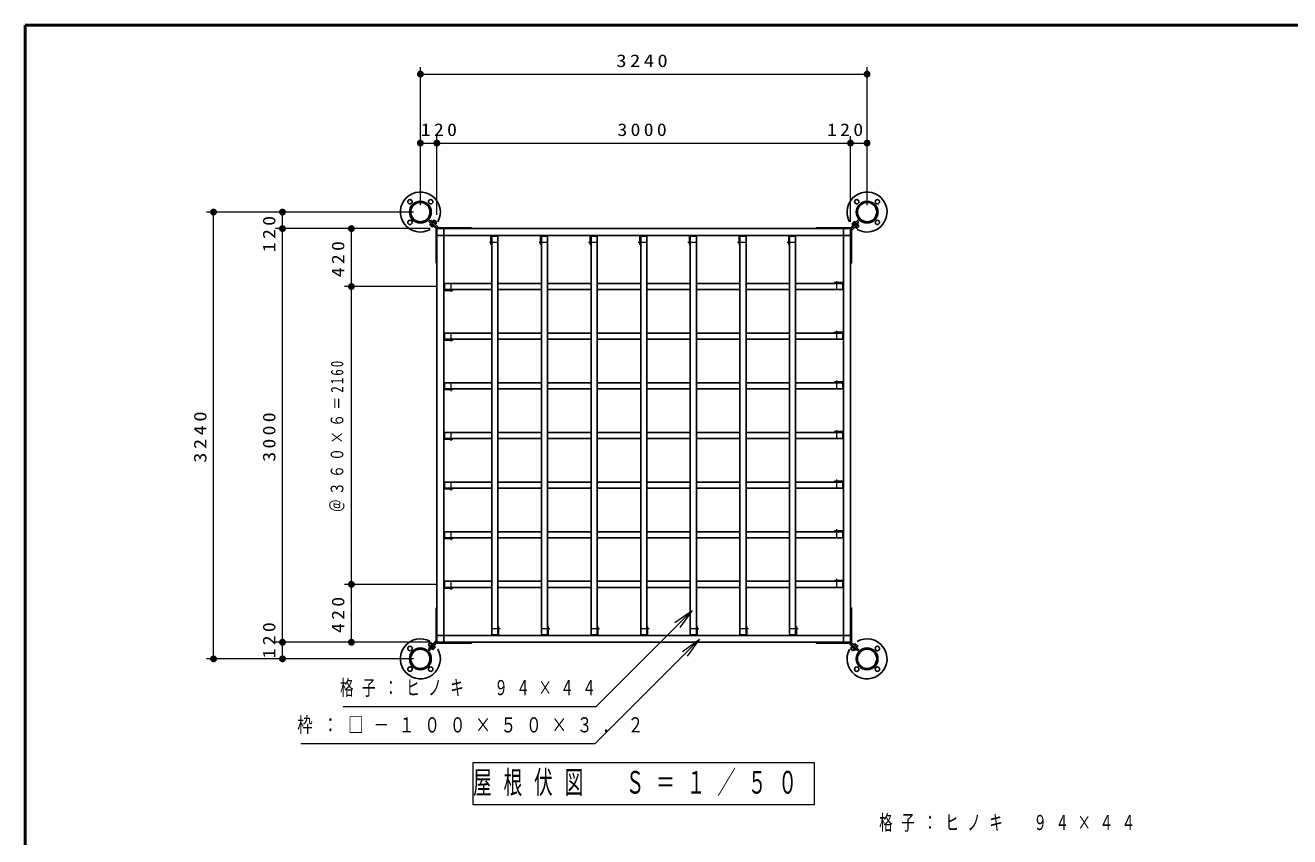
# Model space of a CAD drawing. Units: millimetres on the paper, scale 1:50. Extents: x -365 to 10, y -38 to 257.
# Drawn here: x -365 to -181.6, y 139.3 to 257 of the extents above; entities that cross this region are included whole.
import ezdxf

# ---------------------------------------------------------------- set-up
doc = ezdxf.new("R2010")
doc.units = ezdxf.units.MM
doc.linetypes.add('USER2', pattern=[6, 3, -1, 1, -1])
doc.layers.add('LY_1', color=7, linetype='Continuous', lineweight=13)
doc.layers.add('LY_2', color=7, linetype='Continuous', lineweight=13)
doc.styles.add('ＭＳ ゴシック', font='')
doc.styles.get('ＭＳ ゴシック').set_extended_font_data('MS Gothic')

# ---------------------------------------------------------------- blocks, each defined once
blk = doc.blocks.new('filled_dot')
at = {"color": 0, "linetype": 'Continuous', "lineweight": -2, "const_width": 1.25}
blk.add_lwpolyline([(-0.625, 0, 1), (0.625, 0, 1)], format="xyb", close=True, dxfattribs=at)

msp = doc.modelspace()

# ---------------------------------------------------------------- linework, layer by layer
at = {"layer": 'LY_1'}
for p, q in [((-307.691, 230.914), (-307.691, 250.914)), ((-307.691, 249.914), (-242.891, 249.914)), ((-242.891, 230.914), (-242.891, 250.914)), ((-305.291, 229.495), (-305.291, 240.914)), ((-245.291, 228.514), (-245.291, 240.914)), ((-307.691, 239.914), (-301.801, 239.914)), ((-305.291, 239.914), (-245.291, 239.914)), ((-248.811, 239.914), (-242.891, 239.914)), ((-308.691, 229.914), (-338.691, 229.914)), ((-337.691, 165.114), (-337.691, 229.914)), ((-327.691, 223.993), (-327.691, 229.914)), ((-307.272, 227.514), (-328.691, 227.514)), ((-327.691, 167.514), (-327.691, 227.514)), ((-306.291, 227.514), (-318.691, 227.514)), ((-317.691, 219.114), (-317.691, 227.514)), ((-305.191, 219.114), (-318.691, 219.114)), ((-317.691, 175.914), (-317.691, 219.114)), ((-305.191, 175.914), (-318.691, 175.914)), ((-317.691, 167.514), (-317.691, 175.914)), ((-327.691, 165.114), (-327.691, 171.003)), ((-270.754, 170.359), (-268.279, 172.127)), ((-268.279, 172.127), (-270.4, 170.005)), ((-268.279, 172.127), (-270.047, 169.652)), ((-307.272, 167.514), (-328.691, 167.514)), ((-306.291, 167.514), (-318.691, 167.514)), ((-269.687, 166.197), (-267.214, 167.967)), ((-267.214, 167.967), (-269.333, 165.843)), ((-267.214, 167.967), (-268.979, 165.49)), ((-308.691, 165.114), (-338.691, 165.114)), ((-300.069, 150.042), (-300.069, 143.986)), ((-250.513, 150.042), (-300.069, 150.042)), ((-250.513, 143.986), (-250.513, 150.042)), ((-300.069, 143.986), (-250.513, 143.986))]:
    msp.add_line(p, q, dxfattribs=at)
at = {"layer": 'LY_1', "lineweight": 25}
for p, q in [((-306.639, 228.734), (-305.567, 227.662)), ((-306.512, 228.862), (-305.283, 227.634)), ((-306.234, 228.239), (-306.375, 228.098)), ((-305.979, 227.702), (-306.375, 228.098)), ((-306.149, 228.154), (-306.291, 228.013)), ((-306.203, 228.298), (-306.248, 228.253)), ((-305.824, 227.829), (-306.248, 228.253)), ((-306.217, 228.567), (-306.09, 228.694)), ((-306.09, 228.694), (-305.029, 227.634)), ((-305.923, 227.928), (-306.064, 227.786)), ((-305.838, 227.843), (-305.979, 227.702)), ((-305.948, 228.553), (-305.903, 228.598)), ((-305.479, 228.174), (-305.903, 228.598)), ((-305.889, 228.584), (-305.705, 228.768)), ((-305.779, 227.874), (-305.824, 227.829)), ((-305.804, 228.499), (-305.584, 228.72)), ((-305.309, 228.372), (-305.705, 228.768)), ((-305.357, 228.494), (-305.584, 228.72)), ((-305.578, 228.273), (-305.357, 228.494)), ((-305.567, 227.662), (-305.439, 227.789)), ((-305.524, 228.129), (-305.479, 228.174)), ((-305.493, 228.188), (-305.309, 228.372)), ((-305.411, 222.514), (-305.411, 227.454)), ((-305.291, 222.514), (-305.291, 227.454)), ((-300.291, 227.634), (-305.231, 227.634)), ((-300.291, 227.514), (-305.231, 227.514)), ((-304.291, 227.514), (-304.291, 167.514)), ((-247.891, 227.514), (-302.691, 227.514)), ((-300.291, 227.634), (-300.291, 227.514)), ((-250.291, 227.514), (-250.291, 227.634)), ((-250.291, 227.634), (-245.351, 227.634)), ((-250.291, 227.514), (-245.351, 227.514)), ((-246.291, 167.514), (-246.291, 227.514)), ((-245.291, 222.514), (-245.291, 227.454)), ((-243.943, 228.734), (-245.171, 227.506)), ((-244.11, 228.313), (-245.171, 227.252)), ((-245.171, 222.514), (-245.171, 227.454)), ((-244.07, 228.862), (-245.142, 227.789)), ((-245.142, 227.789), (-245.015, 227.662)), ((-245.103, 228.202), (-244.707, 228.598)), ((-244.961, 228.061), (-245.103, 228.202)), ((-244.876, 228.146), (-245.018, 228.287)), ((-244.975, 228.047), (-244.551, 228.471)), ((-244.93, 228.001), (-244.975, 228.047)), ((-244.65, 228.372), (-244.792, 228.513)), ((-244.565, 228.457), (-244.707, 228.598)), ((-244.676, 227.747), (-244.63, 227.702)), ((-244.63, 227.702), (-244.206, 228.126)), ((-244.616, 227.716), (-244.432, 227.532)), ((-244.506, 228.426), (-244.551, 228.471)), ((-244.531, 227.801), (-244.311, 227.58)), ((-244.432, 227.532), (-244.036, 227.928)), ((-244.311, 227.58), (-244.084, 227.806)), ((-244.305, 228.027), (-244.084, 227.806)), ((-244.251, 228.171), (-244.206, 228.126)), ((-244.237, 228.44), (-244.11, 228.313)), ((-244.22, 228.112), (-244.036, 227.928)), ((-245.291, 226.514), (-305.291, 226.514)), ((-297.451, 226.514), (-297.451, 225.214)), ((-297.331, 226.414), (-296.451, 226.414)), ((-297.331, 197.514), (-297.331, 226.414)), ((-296.451, 197.514), (-296.451, 226.414)), ((-290.251, 226.514), (-290.251, 225.214)), ((-290.131, 226.414), (-289.251, 226.414)), ((-290.131, 197.514), (-290.131, 226.414)), ((-289.251, 197.514), (-289.251, 226.414)), ((-283.051, 226.514), (-283.051, 225.214)), ((-282.931, 226.414), (-282.051, 226.414)), ((-282.931, 197.514), (-282.931, 226.414)), ((-282.051, 197.514), (-282.051, 226.414)), ((-275.851, 226.514), (-275.851, 225.214)), ((-275.731, 226.414), (-275.291, 226.414)), ((-275.731, 197.514), (-275.731, 226.414)), ((-274.851, 226.414), (-275.291, 226.414)), ((-274.851, 197.514), (-274.851, 226.414)), ((-268.651, 226.514), (-268.651, 225.214)), ((-267.651, 226.414), (-268.531, 226.414)), ((-268.531, 197.514), (-268.531, 226.414)), ((-267.651, 197.514), (-267.651, 226.414)), ((-261.451, 226.514), (-261.451, 225.214)), ((-260.451, 226.414), (-261.331, 226.414)), ((-261.331, 197.514), (-261.331, 226.414)), ((-260.451, 197.514), (-260.451, 226.414)), ((-254.251, 226.514), (-254.251, 225.214)), ((-253.251, 226.414), (-254.131, 226.414)), ((-254.131, 197.514), (-254.131, 226.414)), ((-253.251, 197.514), (-253.251, 226.414)), ((-305.291, 224.914), (-305.291, 170.114)), ((-297.451, 225.214), (-297.331, 225.214)), ((-290.251, 225.214), (-290.131, 225.214)), ((-283.051, 225.214), (-282.931, 225.214)), ((-275.851, 225.214), (-275.731, 225.214)), ((-268.651, 225.214), (-268.531, 225.214)), ((-261.451, 225.214), (-261.331, 225.214)), ((-254.251, 225.214), (-254.131, 225.214)), ((-245.291, 170.114), (-245.291, 224.914)), ((-305.291, 222.514), (-305.411, 222.514)), ((-245.171, 222.514), (-245.291, 222.514)), ((-304.291, 218.554), (-302.991, 218.554)), ((-297.331, 219.554), (-304.191, 219.554)), ((-304.191, 219.554), (-304.191, 218.674)), ((-297.331, 218.674), (-304.191, 218.674)), ((-302.991, 218.554), (-302.991, 218.674)), ((-290.131, 219.554), (-296.451, 219.554)), ((-290.131, 218.674), (-296.451, 218.674)), ((-282.931, 219.554), (-289.251, 219.554)), ((-282.931, 218.674), (-289.251, 218.674)), ((-275.731, 219.554), (-282.051, 219.554)), ((-275.731, 218.674), (-282.051, 218.674)), ((-274.851, 219.554), (-268.531, 219.554)), ((-274.851, 218.674), (-268.531, 218.674)), ((-267.651, 219.554), (-261.331, 219.554)), ((-267.651, 218.674), (-261.331, 218.674)), ((-260.451, 219.554), (-254.131, 219.554)), ((-260.451, 218.674), (-254.131, 218.674)), ((-253.251, 219.554), (-246.391, 219.554)), ((-253.251, 218.674), (-246.391, 218.674)), ((-247.591, 219.674), (-247.591, 219.554)), ((-246.291, 219.674), (-247.591, 219.674)), ((-246.391, 219.554), (-246.391, 218.674)), ((-304.291, 211.354), (-302.991, 211.354)), ((-297.331, 212.354), (-304.191, 212.354)), ((-304.191, 212.354), (-304.191, 211.474)), ((-297.331, 211.474), (-304.191, 211.474)), ((-302.991, 211.354), (-302.991, 211.474)), ((-290.131, 212.354), (-296.451, 212.354)), ((-290.131, 211.474), (-296.451, 211.474)), ((-282.931, 212.354), (-289.251, 212.354)), ((-282.931, 211.474), (-289.251, 211.474)), ((-275.731, 212.354), (-282.051, 212.354)), ((-275.731, 211.474), (-282.051, 211.474)), ((-274.851, 212.354), (-268.531, 212.354)), ((-274.851, 211.474), (-268.531, 211.474)), ((-267.651, 212.354), (-261.331, 212.354)), ((-267.651, 211.474), (-261.331, 211.474)), ((-260.451, 212.354), (-254.131, 212.354)), ((-260.451, 211.474), (-254.131, 211.474)), ((-253.251, 212.354), (-246.391, 212.354)), ((-253.251, 211.474), (-246.391, 211.474)), ((-247.591, 212.474), (-247.591, 212.354)), ((-246.291, 212.474), (-247.591, 212.474)), ((-246.391, 212.354), (-246.391, 211.474)), ((-304.291, 204.154), (-302.991, 204.154)), ((-297.331, 205.154), (-304.191, 205.154)), ((-304.191, 205.154), (-304.191, 204.274)), ((-297.331, 204.274), (-304.191, 204.274)), ((-302.991, 204.154), (-302.991, 204.274)), ((-290.131, 205.154), (-296.451, 205.154)), ((-290.131, 204.274), (-296.451, 204.274)), ((-282.931, 205.154), (-289.251, 205.154)), ((-282.931, 204.274), (-289.251, 204.274)), ((-275.731, 205.154), (-282.051, 205.154)), ((-275.731, 204.274), (-282.051, 204.274)), ((-274.851, 205.154), (-268.531, 205.154)), ((-274.851, 204.274), (-268.531, 204.274)), ((-267.651, 205.154), (-261.331, 205.154)), ((-267.651, 204.274), (-261.331, 204.274)), ((-260.451, 205.154), (-254.131, 205.154)), ((-260.451, 204.274), (-254.131, 204.274)), ((-253.251, 205.154), (-246.391, 205.154)), ((-253.251, 204.274), (-246.391, 204.274)), ((-247.591, 205.274), (-247.591, 205.154)), ((-246.291, 205.274), (-247.591, 205.274)), ((-246.391, 205.154), (-246.391, 204.274)), ((-304.291, 196.954), (-302.991, 196.954)), ((-297.331, 197.954), (-304.191, 197.954)), ((-304.191, 197.954), (-304.191, 197.514)), ((-304.191, 197.074), (-304.191, 197.514)), ((-297.331, 197.074), (-304.191, 197.074)), ((-302.991, 196.954), (-302.991, 197.074)), ((-297.331, 197.514), (-297.331, 168.614)), ((-290.131, 197.954), (-296.451, 197.954)), ((-296.451, 197.514), (-296.451, 168.614)), ((-290.131, 197.074), (-296.451, 197.074)), ((-290.131, 197.514), (-290.131, 168.614)), ((-282.931, 197.954), (-289.251, 197.954)), ((-289.251, 197.514), (-289.251, 168.614)), ((-282.931, 197.074), (-289.251, 197.074)), ((-282.931, 197.514), (-282.931, 168.614)), ((-275.731, 197.954), (-282.051, 197.954)), ((-282.051, 197.514), (-282.051, 168.614)), ((-275.731, 197.074), (-282.051, 197.074)), ((-275.731, 197.514), (-275.731, 168.614)), ((-274.851, 197.954), (-268.531, 197.954)), ((-274.851, 197.514), (-274.851, 168.614)), ((-274.851, 197.074), (-268.531, 197.074)), ((-268.531, 197.514), (-268.531, 168.614)), ((-267.651, 197.954), (-261.331, 197.954)), ((-267.651, 197.514), (-267.651, 168.614)), ((-267.651, 197.074), (-261.331, 197.074)), ((-261.331, 197.514), (-261.331, 168.614)), ((-260.451, 197.954), (-254.131, 197.954)), ((-260.451, 197.514), (-260.451, 168.614)), ((-260.451, 197.074), (-254.131, 197.074)), ((-254.131, 197.514), (-254.131, 168.614)), ((-253.251, 197.954), (-246.391, 197.954)), ((-253.251, 197.514), (-253.251, 168.614)), ((-253.251, 197.074), (-246.391, 197.074)), ((-247.591, 198.074), (-247.591, 197.954)), ((-246.291, 198.074), (-247.591, 198.074)), ((-246.391, 197.954), (-246.391, 197.514)), ((-246.391, 197.074), (-246.391, 197.514)), ((-247.591, 190.874), (-247.591, 190.754)), ((-246.291, 190.874), (-247.591, 190.874)), ((-304.291, 189.754), (-302.991, 189.754)), ((-297.331, 190.754), (-304.191, 190.754)), ((-304.191, 189.874), (-304.191, 190.754)), ((-297.331, 189.874), (-304.191, 189.874)), ((-302.991, 189.754), (-302.991, 189.874)), ((-290.131, 190.754), (-296.451, 190.754)), ((-290.131, 189.874), (-296.451, 189.874)), ((-282.931, 190.754), (-289.251, 190.754)), ((-282.931, 189.874), (-289.251, 189.874)), ((-275.731, 190.754), (-282.051, 190.754)), ((-275.731, 189.874), (-282.051, 189.874)), ((-274.851, 190.754), (-268.531, 190.754)), ((-274.851, 189.874), (-268.531, 189.874)), ((-267.651, 190.754), (-261.331, 190.754)), ((-267.651, 189.874), (-261.331, 189.874)), ((-260.451, 190.754), (-254.131, 190.754)), ((-260.451, 189.874), (-254.131, 189.874)), ((-253.251, 190.754), (-246.391, 190.754)), ((-253.251, 189.874), (-246.391, 189.874)), ((-246.391, 189.874), (-246.391, 190.754)), ((-297.331, 183.554), (-304.191, 183.554)), ((-304.191, 182.674), (-304.191, 183.554)), ((-290.131, 183.554), (-296.451, 183.554)), ((-282.931, 183.554), (-289.251, 183.554)), ((-275.731, 183.554), (-282.051, 183.554)), ((-274.851, 183.554), (-268.531, 183.554)), ((-267.651, 183.554), (-261.331, 183.554)), ((-260.451, 183.554), (-254.131, 183.554)), ((-253.251, 183.554), (-246.391, 183.554)), ((-247.591, 183.674), (-247.591, 183.554)), ((-246.291, 183.674), (-247.591, 183.674)), ((-246.391, 182.674), (-246.391, 183.554)), ((-304.291, 182.554), (-302.991, 182.554)), ((-297.331, 182.674), (-304.191, 182.674)), ((-302.991, 182.554), (-302.991, 182.674)), ((-290.131, 182.674), (-296.451, 182.674)), ((-282.931, 182.674), (-289.251, 182.674)), ((-275.731, 182.674), (-282.051, 182.674)), ((-274.851, 182.674), (-268.531, 182.674)), ((-267.651, 182.674), (-261.331, 182.674)), ((-260.451, 182.674), (-254.131, 182.674)), ((-253.251, 182.674), (-246.391, 182.674)), ((-297.331, 176.354), (-304.191, 176.354)), ((-304.191, 175.474), (-304.191, 176.354)), ((-290.131, 176.354), (-296.451, 176.354)), ((-282.931, 176.354), (-289.251, 176.354)), ((-275.731, 176.354), (-282.051, 176.354)), ((-274.851, 176.354), (-268.531, 176.354)), ((-267.651, 176.354), (-261.331, 176.354)), ((-260.451, 176.354), (-254.131, 176.354)), ((-253.251, 176.354), (-246.391, 176.354)), ((-247.591, 176.474), (-247.591, 176.354)), ((-246.291, 176.474), (-247.591, 176.474)), ((-246.391, 175.474), (-246.391, 176.354)), ((-304.291, 175.354), (-302.991, 175.354)), ((-297.331, 175.474), (-304.191, 175.474)), ((-302.991, 175.354), (-302.991, 175.474)), ((-290.131, 175.474), (-296.451, 175.474)), ((-282.931, 175.474), (-289.251, 175.474)), ((-275.731, 175.474), (-282.051, 175.474)), ((-274.851, 175.474), (-268.531, 175.474)), ((-267.651, 175.474), (-261.331, 175.474)), ((-260.451, 175.474), (-254.131, 175.474)), ((-253.251, 175.474), (-246.391, 175.474)), ((-305.411, 172.514), (-305.291, 172.514)), ((-305.411, 172.514), (-305.411, 167.574)), ((-305.291, 172.514), (-305.291, 167.574)), ((-245.291, 172.514), (-245.171, 172.514)), ((-245.291, 172.514), (-245.291, 167.574)), ((-245.171, 172.514), (-245.171, 167.574)), ((-296.331, 169.814), (-296.451, 169.814)), ((-296.331, 168.514), (-296.331, 169.814)), ((-289.131, 169.814), (-289.251, 169.814)), ((-289.131, 168.514), (-289.131, 169.814)), ((-281.931, 169.814), (-282.051, 169.814)), ((-281.931, 168.514), (-281.931, 169.814)), ((-274.731, 169.814), (-274.851, 169.814)), ((-274.731, 168.514), (-274.731, 169.814)), ((-267.531, 169.814), (-267.651, 169.814)), ((-267.531, 168.514), (-267.531, 169.814)), ((-260.331, 169.814), (-260.451, 169.814)), ((-260.331, 168.514), (-260.331, 169.814)), ((-253.131, 169.814), (-253.251, 169.814)), ((-253.131, 168.514), (-253.131, 169.814)), ((-306.639, 166.293), (-305.411, 167.521)), ((-306.149, 167.495), (-306.545, 167.099)), ((-306.361, 166.915), (-306.545, 167.099)), ((-306.512, 166.165), (-305.439, 167.238)), ((-306.271, 167.447), (-306.497, 167.221)), ((-306.276, 167), (-306.497, 167.221)), ((-306.472, 166.715), (-305.411, 167.775)), ((-305.951, 167.325), (-306.375, 166.901)), ((-306.05, 167.226), (-306.271, 167.447)), ((-305.965, 167.311), (-306.149, 167.495)), ((-305.606, 166.98), (-306.03, 166.556)), ((-305.906, 167.28), (-305.951, 167.325)), ((-305.651, 167.026), (-305.606, 166.98)), ((-305.62, 166.966), (-305.479, 166.825)), ((-305.439, 167.238), (-305.567, 167.365)), ((-305.291, 168.514), (-245.291, 168.514)), ((-300.291, 167.514), (-305.231, 167.514)), ((-300.291, 167.394), (-305.231, 167.394)), ((-302.691, 167.514), (-247.891, 167.514)), ((-300.291, 167.514), (-300.291, 167.394)), ((-297.331, 168.614), (-296.451, 168.614)), ((-290.131, 168.614), (-289.251, 168.614)), ((-282.931, 168.614), (-282.051, 168.614)), ((-275.731, 168.614), (-275.291, 168.614)), ((-274.851, 168.614), (-275.291, 168.614)), ((-267.651, 168.614), (-268.531, 168.614)), ((-260.451, 168.614), (-261.331, 168.614)), ((-253.251, 168.614), (-254.131, 168.614)), ((-250.291, 167.394), (-250.291, 167.514)), ((-250.291, 167.514), (-245.351, 167.514)), ((-250.291, 167.394), (-245.351, 167.394)), ((-244.492, 166.333), (-245.553, 167.394)), ((-244.07, 166.165), (-245.298, 167.394)), ((-245.015, 167.365), (-245.142, 167.238)), ((-243.943, 166.293), (-245.015, 167.365)), ((-244.803, 167.153), (-244.758, 167.198)), ((-244.758, 167.198), (-244.333, 166.774)), ((-244.743, 167.184), (-244.602, 167.325)), ((-244.659, 167.099), (-244.517, 167.241)), ((-244.602, 167.325), (-244.206, 166.929)), ((-244.432, 166.873), (-244.291, 167.014)), ((-244.347, 166.788), (-244.206, 166.929)), ((-306.344, 166.587), (-306.472, 166.715)), ((-306.33, 166.856), (-306.375, 166.901)), ((-306.076, 166.601), (-306.03, 166.556)), ((-306.016, 166.57), (-305.875, 166.429)), ((-305.931, 166.655), (-305.79, 166.514)), ((-305.479, 166.825), (-305.875, 166.429)), ((-305.705, 166.881), (-305.564, 166.74)), ((-245.089, 166.839), (-245.272, 166.655)), ((-245.272, 166.655), (-244.876, 166.259)), ((-245.004, 166.754), (-245.224, 166.534)), ((-245.224, 166.534), (-244.998, 166.307)), ((-245.057, 166.898), (-245.103, 166.853)), ((-245.103, 166.853), (-244.678, 166.429)), ((-244.777, 166.528), (-244.998, 166.307)), ((-244.693, 166.443), (-244.876, 166.259)), ((-244.633, 166.474), (-244.678, 166.429)), ((-244.364, 166.46), (-244.492, 166.333)), ((-244.379, 166.729), (-244.333, 166.774))]:
    msp.add_line(p, q, dxfattribs=at)
at = {"layer": 'LY_1', "linetype": 'USER2'}
for p, q in [((-296.451, 225.514), (-297.677, 225.514)), ((-289.251, 225.514), (-290.477, 225.514)), ((-282.051, 225.514), (-283.277, 225.514)), ((-274.851, 225.514), (-276.077, 225.514)), ((-267.651, 225.514), (-268.877, 225.514)), ((-260.451, 225.514), (-261.677, 225.514)), ((-253.251, 225.514), (-254.477, 225.514)), ((-303.291, 219.554), (-303.291, 218.327)), ((-247.291, 218.674), (-247.291, 219.9)), ((-303.291, 212.354), (-303.291, 211.127)), ((-247.291, 211.474), (-247.291, 212.7)), ((-247.291, 204.274), (-247.291, 205.5)), ((-303.291, 205.154), (-303.291, 203.927)), ((-247.291, 197.074), (-247.291, 198.3)), ((-303.291, 197.954), (-303.291, 196.727)), ((-247.291, 189.874), (-247.291, 191.1)), ((-303.291, 190.754), (-303.291, 189.527)), ((-303.291, 183.554), (-303.291, 182.327)), ((-247.291, 182.674), (-247.291, 183.9)), ((-303.291, 176.354), (-303.291, 175.127)), ((-247.291, 175.474), (-247.291, 176.7)), ((-297.331, 169.514), (-296.105, 169.514)), ((-290.131, 169.514), (-288.905, 169.514)), ((-282.931, 169.514), (-281.705, 169.514)), ((-275.731, 169.514), (-274.505, 169.514)), ((-268.531, 169.514), (-267.305, 169.514)), ((-261.331, 169.514), (-260.105, 169.514)), ((-254.131, 169.514), (-252.905, 169.514))]:
    msp.add_line(p, q, dxfattribs=at)
at = {"layer": 'LY_1'}
for points in [[(-268.279, 172.127), (-282.242, 158.163), (-318.892, 158.163)], [(-267.214, 167.967), (-282.381, 152.765), (-325.03, 152.765)]]:
    msp.add_lwpolyline(points, dxfattribs=at)
at = {"layer": 'LY_1', "lineweight": 25}
for centre, radius in [((-309.191, 231.414), 0.32), ((-307.691, 229.914), 1.58), ((-307.691, 229.914), 1.398), ((-306.191, 231.414), 0.32), ((-244.391, 231.414), 0.32), ((-242.891, 229.914), 1.58), ((-242.891, 229.914), 1.398), ((-241.391, 231.414), 0.32), ((-309.191, 228.414), 0.32), ((-241.391, 228.414), 0.32), ((-309.191, 166.614), 0.32), ((-241.391, 166.614), 0.32), ((-307.691, 165.114), 1.58), ((-307.691, 165.114), 1.398), ((-242.891, 165.114), 1.58), ((-242.891, 165.114), 1.398), ((-309.191, 163.614), 0.32), ((-306.191, 163.614), 0.32), ((-244.391, 163.614), 0.32), ((-241.391, 163.614), 0.32)]:
    msp.add_circle(centre, radius, dxfattribs=at)
for centre, radius, start, end in [((-307.691, 229.914), 2.9, 330.70955, 299.29045), ((-242.891, 229.914), 2.9, 240.70955, 209.29045), ((-305.231, 227.454), 0.18, 90, 180), ((-305.231, 227.454), 0.06, 90, 180), ((-245.351, 227.454), 0.18, 0, 90), ((-245.351, 227.454), 0.06, 0, 90), ((-307.691, 165.114), 2.9, 60.70955, 29.29045), ((-305.231, 167.574), 0.18, 180, 270), ((-305.231, 167.574), 0.06, 180, 270), ((-242.891, 165.114), 2.9, 150.70955, 119.29045), ((-245.351, 167.574), 0.06, 270, 0), ((-245.351, 167.574), 0.18, 270, 0)]:
    msp.add_arc(centre, radius, start, end, dxfattribs=at)
at = {"layer": 'LY_2', "lineweight": 50}
for p, q in [((0, 257), (-365, 257)), ((-365, 257), (-365, 0))]:
    msp.add_line(p, q, dxfattribs=at)

# ---------------------------------------------------------------- block references
at = {"layer": 'LY_1', "xscale": 0.4, "yscale": 0.4}
for p in [(-307.691, 249.914), (-307.691, 239.914), (-305.291, 239.914), (-245.291, 239.914)]:
    msp.add_blockref('filled_dot', p, dxfattribs=at)
for p, rotation in [((-242.891, 249.914), 180), ((-305.291, 239.914), 180), ((-245.291, 239.914), 180), ((-242.891, 239.914), 180), ((-337.691, 229.914), 270), ((-327.691, 229.914), 270), ((-327.691, 227.514), 270), ((-327.691, 227.514), 90), ((-317.691, 227.514), 270), ((-317.691, 219.114), 270), ((-317.691, 219.114), 90), ((-317.691, 175.914), 270), ((-317.691, 175.914), 90), ((-327.691, 167.514), 270), ((-327.691, 167.514), 90), ((-317.691, 167.514), 90), ((-337.691, 165.114), 90), ((-327.691, 165.114), 90)]:
    msp.add_blockref('filled_dot', p, dxfattribs=dict(at, rotation=rotation))

# ---------------------------------------------------------------- texts
at = {"layer": 'LY_1', "style": 'ＭＳ ゴシック'}
for s, insert, char_height, attachment_point in [('\\T1.33;\\W1.2;3240', (-275.291, 250.914), 1.833, 8), ('\\T1.33;\\W1.15;120', (-304.77, 240.914), 1.833, 8), ('\\T1.33;\\W1.15;3000', (-275.291, 240.914), 1.833, 8), ('\\T1.33;\\W1.15;120', (-245.842, 240.914), 1.833, 8), ('\\T1.64;\\W0.65;格子：ヒノキ\u3000９４×４４', (-319.333, 160.813), 2.199, 4), ('\\T1.64;\\W0.75;枠：□－１００×５０×３．２', (-325.549, 155.415), 2.199, 4), ('\\T1.64;\\W0.6;屋根伏図\u3000Ｓ＝１／５０', (-300.041, 147.014), 3.299, 4), ('\\T1.64;\\W0.65;格子：ヒノキ\u3000９４×４４', (-241.131, 141.251), 2.199, 4)]:
    msp.add_mtext(s, dxfattribs=dict(at, insert=insert, char_height=char_height, attachment_point=attachment_point))
at = {"layer": 'LY_1', "char_height": 1.833, "attachment_point": 8, "rotation": 90, "style": 'ＭＳ ゴシック'}
for s, insert in [('\\T1.33;\\W1.15;120', (-328.691, 226.962)), ('\\T1.33;\\W1.15;420', (-318.691, 223.314)), ('\\T1.32;\\W0.75;＠３６０×６＝2160', (-318.691, 197.514)), ('\\T1.33;\\W1.2;3240', (-338.691, 197.514)), ('\\T1.33;\\W1.15;3000', (-328.691, 197.514)), ('\\T1.33;\\W1.15;420', (-318.691, 171.714)), ('\\T1.33;\\W1.15;120', (-328.691, 168.035))]:
    msp.add_mtext(s, dxfattribs=dict(at, insert=insert))

doc.saveas('drawing.dxf')
